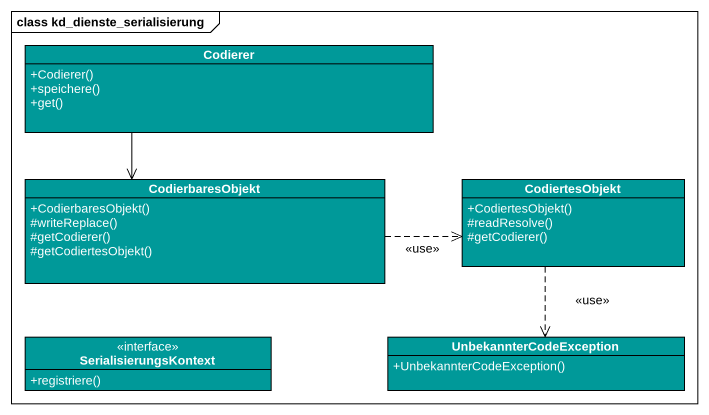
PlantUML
@startuml
mainframe class kd_dienste_serialisierung
hide circle
hide empty members
skinparam classAttributeIconSize 0
class Codierer #009999 {
  +Codierer()
  +speichere()
  +get()
}
class CodierbaresObjekt #009999 {
  +CodierbaresObjekt()
  #writeReplace()
  #getCodierer()
  #getCodiertesObjekt()
}
class CodiertesObjekt #009999 {
  +CodiertesObjekt()
  #readResolve()
  #getCodierer()
}
interface SerialisierungsKontext #009999 {
  +registriere()
}
class UnbekannterCodeException #009999 {
  +UnbekannterCodeException()
}
Codierer --> CodierbaresObjekt
CodierbaresObjekt .right.> CodiertesObjekt : <<use>>
CodiertesObjekt ..> UnbekannterCodeException : <<use>>
@enduml
